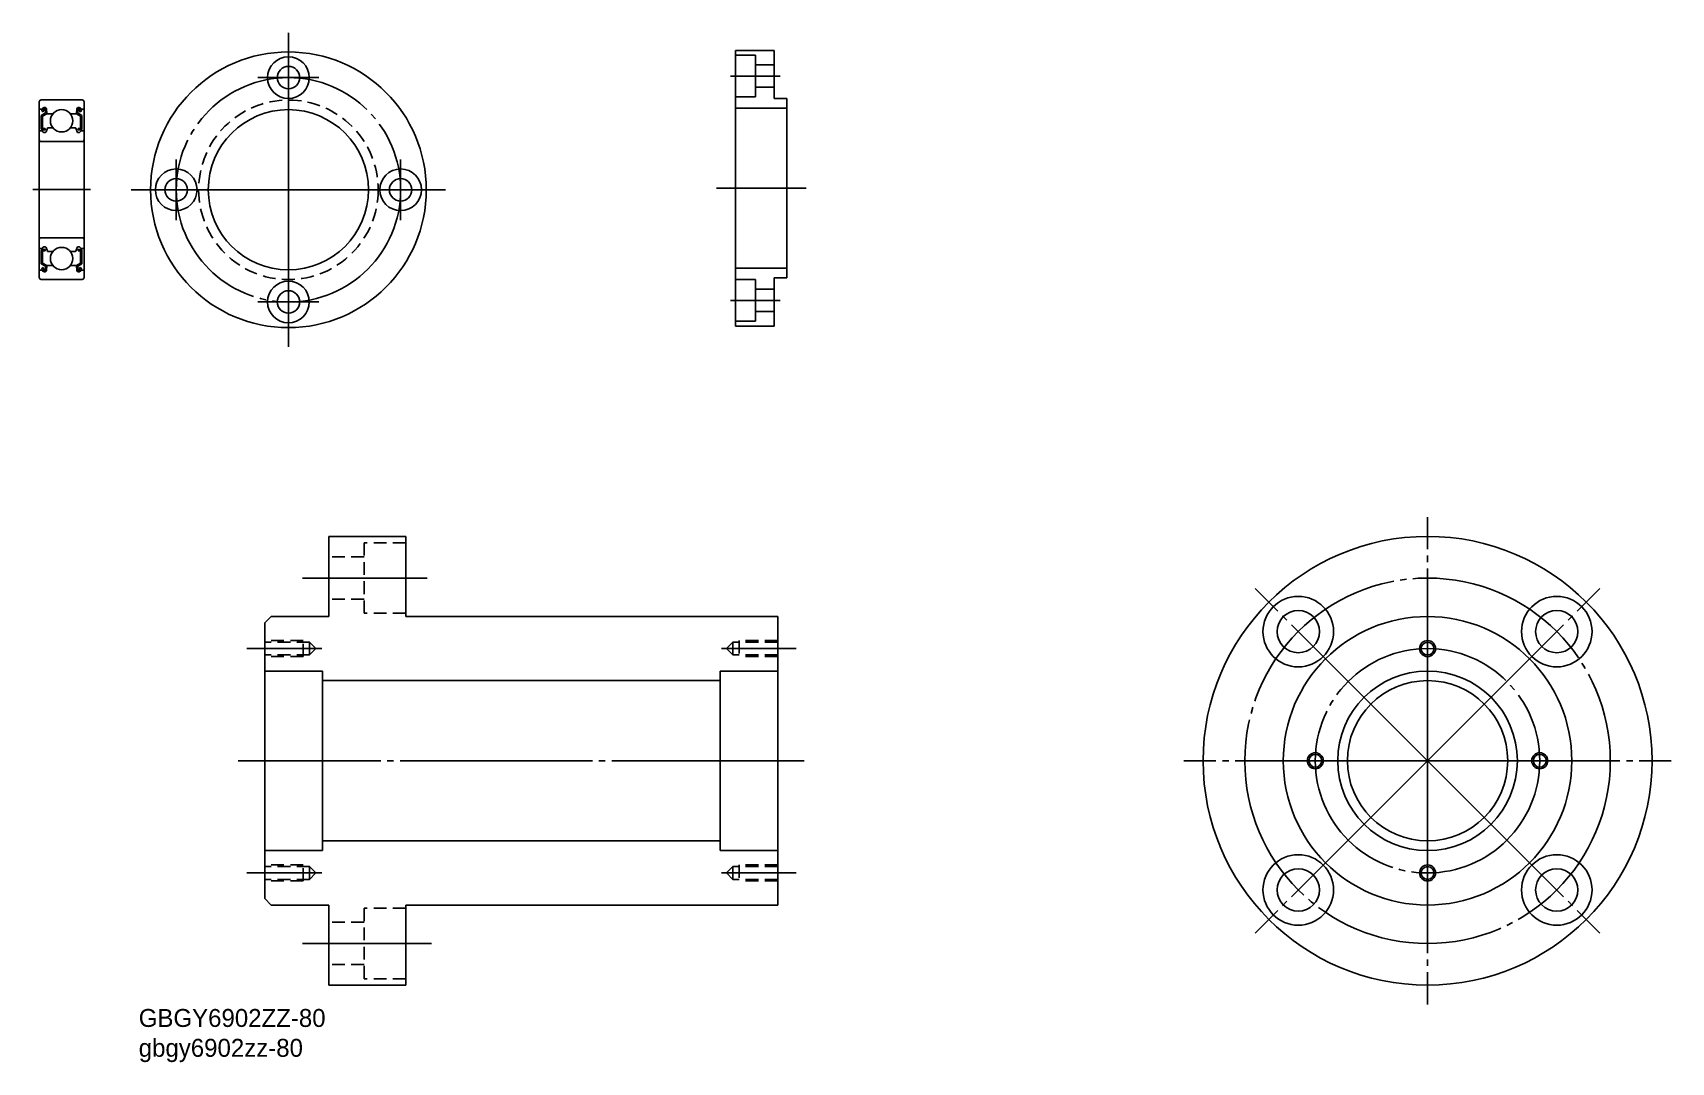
# Model space of a CAD drawing. Extents: x -145 to 111, y -42 to 119.
import ezdxf

# ---------------------------------------------------------------- set-up
doc = ezdxf.new("R2010")
doc.units = 0
doc.linetypes.add('CENTER', pattern=[33, 30, -1, 1, -1])
doc.linetypes.add('DASHED', pattern=[3, 2, -1])
doc.layers.get('0').update_dxf_attribs({"linetype": 'CONTINUOUS'})
doc.layers.add('CENTER', color=7, linetype='CONTINUOUS')

# ---------------------------------------------------------------- blocks, each defined once
blk = doc.blocks.new('*U2')
at = {"linetype": 'CONTINUOUS'}
for s, p in [('GBGY6902ZZ-80', (-128.29, -36.34)), ('gbgy6902zz-80', (-128.29, -41))]:
    blk.add_text(s, height=2.8, dxfattribs=at).set_placement(p)

msp = doc.modelspace()

# ---------------------------------------------------------------- linework, layer by layer
at = {"color": 7, "linetype": 'CONTINUOUS'}
for p, q in [((-35.22, 116), (-29.22, 116)), ((-35.22, 73), (-35.22, 116)), ((-35.22, 115.25), (-32.12, 115.25)), ((-32.12, 108.75), (-32.12, 115.25)), ((-29.22, 108.5), (-29.22, 116)), ((-32.12, 113.75), (-29.22, 113.75)), ((-32.12, 110.25), (-29.22, 110.25)), ((-35.22, 108.75), (-32.12, 108.75)), ((-29.22, 108.5), (-27.22, 108.5)), ((-27.22, 108.5), (-27.22, 80.5)), ((-35.22, 107), (-27.22, 107)), ((-35.22, 82), (-27.22, 82)), ((-35.22, 80.25), (-32.12, 80.25)), ((-32.12, 80.25), (-32.12, 73.75)), ((-29.22, 73), (-29.22, 80.5)), ((-29.22, 80.5), (-27.22, 80.5)), ((-32.12, 78.75), (-29.22, 78.75)), ((-32.12, 75.25), (-29.22, 75.25)), ((-35.22, 73.75), (-32.12, 73.75)), ((-29.22, 73), (-35.22, 73)), ((-98.65, 40.18), (-86.65, 40.18)), ((-98.65, 27.68), (-98.65, 40.18)), ((-86.65, 27.68), (-86.65, 40.18)), ((-108.65, 26.68), (-107.65, 27.68)), ((-108.65, -16.32), (-108.65, 26.68)), ((-98.65, 27.68), (-107.65, 27.68)), ((-28.65, 27.68), (-86.65, 27.68)), ((-28.65, 27.68), (-28.65, -17.32)), ((-99.65, 19.18), (-108.65, 19.18)), ((-99.65, -8.82), (-99.65, 19.18)), ((-28.65, 19.18), (-37.65, 19.18)), ((-37.65, 19.18), (-37.65, -8.82)), ((-37.65, 17.68), (-99.65, 17.68)), ((-37.65, -7.32), (-99.65, -7.32)), ((-99.65, -8.82), (-108.65, -8.82)), ((-28.65, -8.82), (-37.65, -8.82)), ((-108.65, -16.32), (-107.65, -17.32)), ((-98.65, -17.32), (-107.65, -17.32)), ((-98.65, -29.82), (-98.65, -17.32)), ((-28.65, -17.32), (-86.65, -17.32)), ((-86.65, -29.82), (-86.65, -17.32)), ((-98.65, -29.82), (-86.65, -29.82))]:
    msp.add_line(p, q, dxfattribs=at)
for p, q in [((-143.81, 80.57), (-143.81, 107.97)), ((-137.11, 108.27), (-143.51, 108.27)), ((-136.81, 80.57), (-136.81, 107.97)), ((-143.71, 106.82), (-143.35, 106.82)), ((-142.83, 106.23), (-143.48, 105.85)), ((-143.48, 105.85), (-143.48, 103.82)), ((-143.37, 106.81), (-143.19, 107.02)), ((-143.21, 106.4), (-143.35, 106.54)), ((-142.63, 106.11), (-143.28, 105.73)), ((-143.28, 105.73), (-143.28, 103.82)), ((-143.21, 106.68), (-143.04, 106.89)), ((-143.07, 106.54), (-143.21, 106.68)), ((-143.21, 106.4), (-143.07, 106.54)), ((-142.87, 106.83), (-142.83, 106.23)), ((-142.67, 106.85), (-142.61, 106.22)), ((-142.63, 106.47), (-142.63, 106.11)), ((-141.68, 106.12), (-142.51, 106.12)), ((-138.95, 106.12), (-138.12, 106.12)), ((-137.96, 106.85), (-138.02, 106.22)), ((-138, 106.47), (-138, 106.11)), ((-138, 106.11), (-137.35, 105.73)), ((-137.76, 106.83), (-137.8, 106.23)), ((-137.8, 106.23), (-137.15, 105.85)), ((-137.42, 106.68), (-137.59, 106.89)), ((-137.56, 106.54), (-137.42, 106.68)), ((-137.42, 106.4), (-137.56, 106.54)), ((-137.26, 106.81), (-137.43, 107.02)), ((-137.42, 106.4), (-137.27, 106.54)), ((-137.35, 105.73), (-137.35, 103.82)), ((-136.91, 106.82), (-137.27, 106.82)), ((-137.15, 105.85), (-137.15, 103.82)), ((-143.71, 103.47), (-143.36, 103.47)), ((-143.36, 103.47), (-143.17, 103.25)), ((-142.88, 103.82), (-143.28, 103.82)), ((-143.28, 103.62), (-142.88, 103.62)), ((-143.02, 103.17), (-142.92, 103.17)), ((-142.88, 103.62), (-142.88, 103.82)), ((-142.74, 103.31), (-142.53, 103.86)), ((-141.68, 103.92), (-142.44, 103.92)), ((-138.95, 103.92), (-138.19, 103.92)), ((-137.89, 103.31), (-138.09, 103.86)), ((-137.75, 103.82), (-137.35, 103.82)), ((-137.75, 103.62), (-137.75, 103.82)), ((-137.35, 103.62), (-137.75, 103.62)), ((-137.61, 103.17), (-137.71, 103.17)), ((-137.26, 103.47), (-137.46, 103.25)), ((-136.91, 103.47), (-137.26, 103.47)), ((-137.11, 101.77), (-143.51, 101.77)), ((-143.71, 85.07), (-143.36, 85.07)), ((-137.11, 86.77), (-143.51, 86.77)), ((-143.48, 82.7), (-143.48, 84.72)), ((-143.36, 85.07), (-143.17, 85.3)), ((-143.28, 84.92), (-142.88, 84.92)), ((-142.88, 84.72), (-143.28, 84.72)), ((-143.28, 82.81), (-143.28, 84.72)), ((-143.02, 85.37), (-142.92, 85.37)), ((-142.88, 84.92), (-142.88, 84.72)), ((-142.74, 85.24), (-142.53, 84.69)), ((-141.68, 84.62), (-142.44, 84.62)), ((-138.95, 84.62), (-138.19, 84.62)), ((-137.89, 85.24), (-138.09, 84.69)), ((-137.35, 84.92), (-137.75, 84.92)), ((-137.75, 84.92), (-137.75, 84.72)), ((-137.75, 84.72), (-137.35, 84.72)), ((-137.61, 85.37), (-137.71, 85.37)), ((-137.26, 85.07), (-137.46, 85.3)), ((-137.35, 82.81), (-137.35, 84.72)), ((-136.91, 85.07), (-137.26, 85.07)), ((-137.15, 82.7), (-137.15, 84.72)), ((-142.83, 82.32), (-143.48, 82.7)), ((-143.21, 82.15), (-143.35, 82.01)), ((-142.63, 82.44), (-143.28, 82.81)), ((-143.21, 82.15), (-143.07, 82.01)), ((-143.07, 82.01), (-143.21, 81.87)), ((-143.21, 81.87), (-143.04, 81.66)), ((-142.87, 81.72), (-142.83, 82.32)), ((-142.67, 81.7), (-142.61, 82.33)), ((-142.63, 82.08), (-142.63, 82.44)), ((-141.68, 82.42), (-142.51, 82.42)), ((-142.09, 82.42), (-142.09, 82.42)), ((-141.88, 82.42), (-141.88, 82.43)), ((-138.95, 82.42), (-138.12, 82.42)), ((-137.96, 81.7), (-138.02, 82.33)), ((-138, 82.44), (-137.35, 82.81)), ((-138, 82.08), (-138, 82.44)), ((-137.8, 82.32), (-137.15, 82.7)), ((-137.76, 81.72), (-137.8, 82.32)), ((-137.42, 81.87), (-137.59, 81.66)), ((-137.42, 82.15), (-137.56, 82.01)), ((-137.56, 82.01), (-137.42, 81.87)), ((-137.42, 82.15), (-137.27, 82.01)), ((-143.71, 81.72), (-143.35, 81.72)), ((-137.11, 80.27), (-143.51, 80.27)), ((-143.37, 81.74), (-143.19, 81.53)), ((-137.26, 81.74), (-137.43, 81.53)), ((-136.91, 81.72), (-137.27, 81.72))]:
    msp.add_line(p, q)
at = {"color": 3, "linetype": 'DASHED'}
for p, q in [((-93.15, 39.18), (-93.15, 28.18)), ((-86.65, 39.18), (-93.15, 39.18)), ((-93.15, 36.98), (-98.65, 36.98)), ((-93.15, 30.38), (-98.65, 30.38)), ((-86.65, 28.18), (-93.15, 28.18)), ((-102.65, 23.93), (-108.65, 23.93)), ((-101.65, 23.68), (-108.65, 23.68)), ((-102.65, 21.43), (-102.65, 23.93)), ((-101.65, 23.68), (-100.65, 22.68)), ((-101.65, 21.68), (-101.65, 23.68)), ((-35.65, 23.68), (-36.65, 22.68)), ((-35.65, 23.68), (-35.65, 21.68)), ((-28.65, 23.68), (-35.65, 23.68)), ((-34.65, 23.93), (-34.65, 21.43)), ((-28.65, 23.93), (-34.65, 23.93)), ((-101.65, 21.68), (-108.65, 21.68)), ((-102.65, 21.43), (-108.65, 21.43)), ((-101.65, 21.68), (-100.65, 22.68)), ((-35.65, 21.68), (-36.65, 22.68)), ((-28.65, 21.68), (-35.65, 21.68)), ((-28.65, 21.43), (-34.65, 21.43)), ((-102.65, -11.07), (-108.65, -11.07)), ((-101.65, -11.32), (-108.65, -11.32)), ((-102.65, -13.57), (-102.65, -11.07)), ((-101.65, -11.32), (-100.65, -12.32)), ((-101.65, -13.32), (-101.65, -11.32)), ((-101.65, -13.32), (-100.65, -12.32)), ((-35.65, -11.32), (-36.65, -12.32)), ((-35.65, -13.32), (-36.65, -12.32)), ((-28.65, -11.32), (-35.65, -11.32)), ((-35.65, -11.32), (-35.65, -13.32)), ((-34.65, -11.07), (-34.65, -13.57)), ((-28.65, -11.07), (-34.65, -11.07)), ((-101.65, -13.32), (-108.65, -13.32)), ((-102.65, -13.57), (-108.65, -13.57)), ((-28.65, -13.32), (-35.65, -13.32)), ((-28.65, -13.57), (-34.65, -13.57)), ((-93.15, -17.82), (-93.15, -28.82)), ((-86.65, -17.82), (-93.15, -17.82)), ((-93.15, -20.02), (-98.65, -20.02)), ((-93.15, -26.62), (-98.65, -26.62)), ((-86.65, -28.82), (-93.15, -28.82))]:
    msp.add_line(p, q, dxfattribs=at)
at = {"color": 7, "linetype": 'CONTINUOUS'}
for centre, radius in [((-104.95, 94.25), 21.5), ((-104.95, 111.75), 3.25), ((-104.95, 111.75), 1.75), ((-104.95, 94.25), 12.5), ((-122.45, 94.25), 3.25), ((-87.45, 94.25), 3.25), ((-122.45, 94.25), 1.75), ((-87.45, 94.25), 1.75), ((-104.95, 76.75), 3.25), ((-104.95, 76.75), 1.75), ((72.68, 5.18), 35), ((52.52, 25.33), 5.5), ((92.83, 25.33), 5.5), ((52.52, 25.33), 3.3), ((92.83, 25.33), 3.3), ((72.68, 5.18), 22.5), ((72.68, 22.68), 1), ((72.68, 5.18), 14), ((72.68, 5.18), 12.5), ((55.18, 5.18), 1), ((90.18, 5.18), 1), ((52.52, -14.97), 5.5), ((92.83, -14.97), 5.5), ((52.52, -14.97), 3.3), ((72.68, -12.32), 1), ((92.83, -14.97), 3.3)]:
    msp.add_circle(centre, radius, dxfattribs=at)
at = {"color": 3, "linetype": 'DASHED'}
msp.add_circle((-104.95, 94.25), 14, dxfattribs=at)
for centre in [(-140.31, 105.02), (-140.31, 83.52)]:
    msp.add_circle(centre, 1.75)
at = {"color": 3, "linetype": 'CONTINUOUS'}
for centre in [(72.68, 22.68), (55.18, 5.18), (90.18, 5.18), (72.68, -12.32)]:
    msp.add_circle(centre, 1.25, dxfattribs=at)
for centre, radius, start, end in [((-143.51, 107.97), 0.3, 90, 180), ((-137.11, 107.97), 0.3, 0, 90), ((-143.71, 106.92), 0.1, 180, 270), ((-143.21, 106.68), 0.2, 140.1364, 224.998), ((-142.96, 106.82), 0.3, 4.9347, 140.1364), ((-142.97, 106.82), 0.1, 3.1017, 139.9503), ((-142.51, 106.22), 0.1, 184.9347, 270), ((-138.12, 106.22), 0.1, 270, 355.0653), ((-137.66, 106.82), 0.3, 39.8636, 175.0653), ((-137.66, 106.82), 0.1, 40.0497, 176.8983), ((-137.42, 106.68), 0.2, 315.002, 39.8636), ((-136.91, 106.92), 0.1, 270, 0), ((-143.71, 103.37), 0.1, 90, 180), ((-143.28, 103.82), 0.2, 180, 270), ((-143.02, 103.37), 0.2, 219.9772, 270), ((-142.92, 103.37), 0.2, 270, 339.9926), ((-142.44, 103.82), 0.1, 90, 159.9926), ((-138.19, 103.82), 0.1, 20.0074, 90), ((-137.71, 103.37), 0.2, 200.0074, 270), ((-137.61, 103.37), 0.2, 270, 320.0228), ((-137.35, 103.82), 0.2, 270, 0), ((-136.91, 103.37), 0.1, 0, 90), ((-143.51, 102.07), 0.3, 180, 270), ((-137.11, 102.07), 0.3, 270, 0), ((-143.51, 86.47), 0.3, 90, 180), ((-143.71, 85.17), 0.1, 180, 270), ((-143.28, 84.72), 0.2, 90, 180), ((-143.02, 85.17), 0.2, 90, 140.0228), ((-142.92, 85.17), 0.2, 20.0074, 90), ((-142.44, 84.72), 0.1, 200.0074, 270), ((-138.19, 84.72), 0.1, 270, 339.9926), ((-137.71, 85.17), 0.2, 90, 159.9926), ((-137.61, 85.17), 0.2, 39.9772, 90), ((-137.35, 84.72), 0.2, 0, 90), ((-137.11, 86.47), 0.3, 0, 90), ((-136.91, 85.17), 0.1, 270, 0), ((-143.21, 81.87), 0.2, 135.002, 219.8636), ((-142.51, 82.32), 0.1, 90, 175.0653), ((-138.12, 82.32), 0.1, 4.9347, 90), ((-137.42, 81.87), 0.2, 320.1364, 44.998), ((-143.71, 81.62), 0.1, 90, 180), ((-143.51, 80.57), 0.3, 180, 270), ((-142.96, 81.73), 0.3, 219.8636, 355.0653), ((-142.97, 81.73), 0.1, 220.0497, 356.8983), ((-137.66, 81.73), 0.3, 184.9347, 320.1364), ((-137.66, 81.73), 0.1, 183.1017, 319.9503), ((-137.11, 80.57), 0.3, 270, 0), ((-136.91, 81.62), 0.1, 0, 90)]:
    msp.add_arc(centre, radius, start, end)
at = {"layer": 'CENTER', "color": 1, "linetype": 'CENTER'}
for p, q in [((-104.95, 94.25), (-104.95, 118.75)), ((-104.95, 111.75), (-104.95, 116.5)), ((-104.95, 111.75), (-109.7, 111.75)), ((-104.95, 111.75), (-104.95, 107)), ((-104.95, 111.75), (-100.2, 111.75)), ((-36.02, 112), (-28.29, 112)), ((-122.45, 94.25), (-122.45, 99)), ((-87.45, 94.25), (-87.45, 99)), ((-144.81, 94.27), (-135.81, 94.27)), ((-104.95, 94.25), (-129.45, 94.25)), ((-122.45, 94.25), (-127.2, 94.25)), ((-122.45, 94.25), (-117.7, 94.25)), ((-122.45, 94.25), (-122.45, 89.5)), ((-104.95, 94.25), (-104.95, 69.75)), ((-104.95, 94.25), (-80.45, 94.25)), ((-87.45, 94.25), (-92.2, 94.25)), ((-87.45, 94.25), (-82.7, 94.25)), ((-87.45, 94.25), (-87.45, 89.5)), ((-38.22, 94.5), (-24.22, 94.5)), ((-104.95, 76.75), (-104.95, 81.5)), ((-104.95, 76.75), (-109.7, 76.75)), ((-104.95, 76.75), (-100.2, 76.75)), ((-104.95, 76.75), (-104.95, 72)), ((-36.02, 77), (-28.29, 77)), ((72.68, 5.18), (72.68, 43.18)), ((-83.31, 33.68), (-102.76, 33.68)), ((72.68, 5.18), (45.81, 32.05)), ((72.68, 5.18), (99.55, 32.05)), ((-99.76, 22.68), (-111.43, 22.68)), ((-25.76, 22.68), (-37.43, 22.68)), ((-24.54, 5.18), (-112.76, 5.18)), ((72.68, 5.18), (34.68, 5.18)), ((72.68, 5.18), (45.81, -21.69)), ((72.68, 5.18), (72.68, -32.82)), ((72.68, 5.18), (110.68, 5.18)), ((72.68, 5.18), (99.55, -21.69)), ((-99.76, -12.32), (-111.43, -12.32)), ((-25.76, -12.32), (-37.43, -12.32)), ((-82.62, -23.32), (-102.76, -23.32))]:
    msp.add_line(p, q, dxfattribs=at)
for centre, radius in [((-104.95, 94.25), 17.5), ((72.68, 5.18), 28.5), ((72.68, 5.18), 17.5)]:
    msp.add_circle(centre, radius, dxfattribs=at)

# ---------------------------------------------------------------- block references
at = {"linetype": 'CONTINUOUS'}
msp.add_blockref('*U2', (0, 0), dxfattribs=at)

doc.saveas('drawing.dxf')
